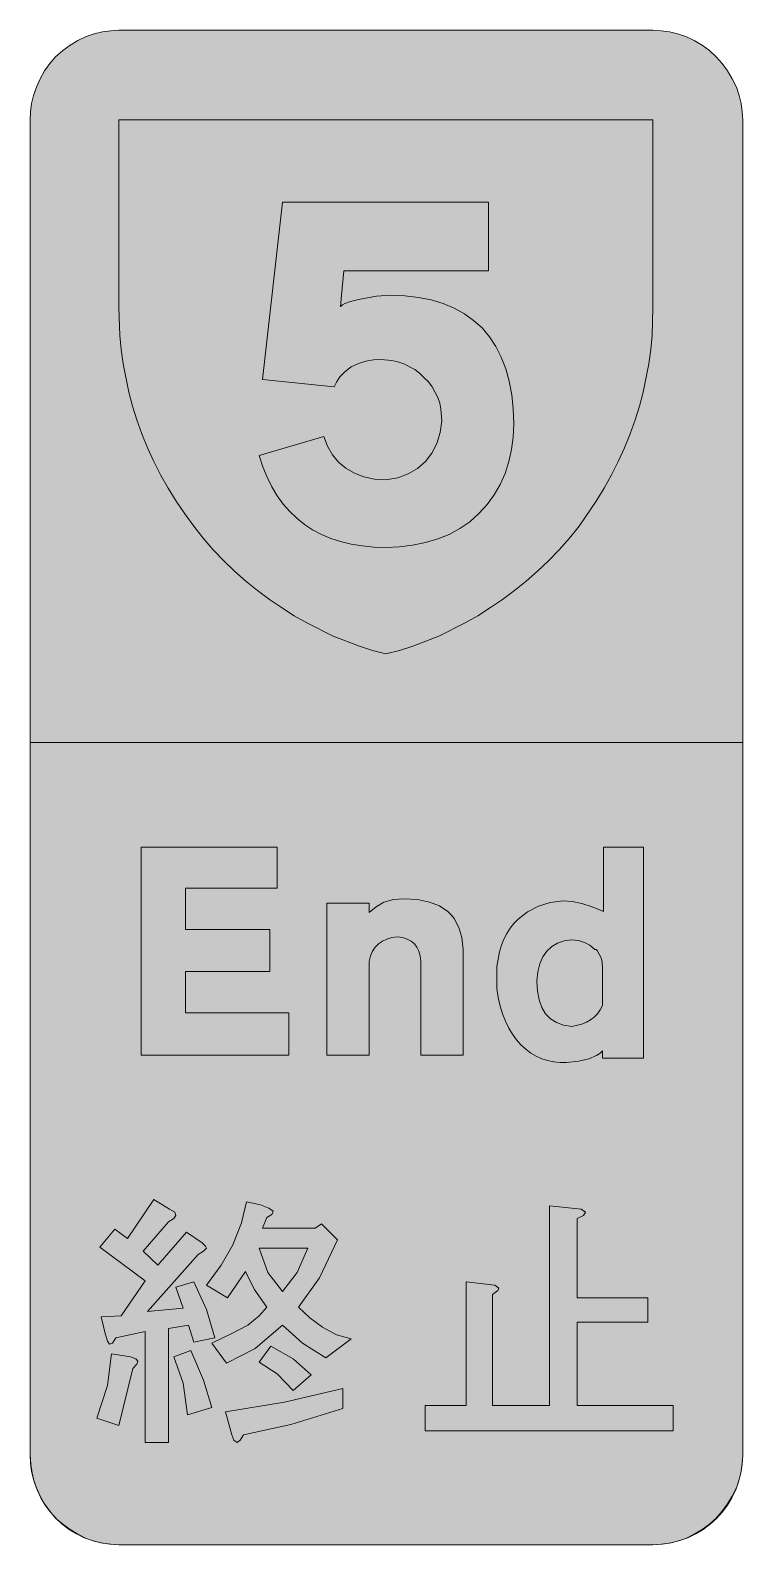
# Model space of a CAD drawing. Header units: metres. Extents: x 224 to 346, y 7 to 265.
import ezdxf

# ---------------------------------------------------------------- set-up
doc = ezdxf.new("R2010")
doc.units = ezdxf.units.M
for name, color, linetype, true_color in [('FILL_BLACK_000000', 7, 'Continuous', 0x000000), ('FILL_LIME_00FF00', 7, 'Continuous', 0x00ff00), ('FILL_WHITE_FFFFFF', 7, 'Continuous', 0xffffff), ('FILL_YELLOW_FFFF00', 7, 'Continuous', 0xffff00), ('STROKE_LIME_00FF00', 7, 'Continuous', 0x00ff00), ('STROKE_WHITE_FFFFFF', 7, 'Continuous', 0xffffff)]:
    doc.layers.add(name, color=color, linetype=linetype, true_color=true_color)

msp = doc.modelspace()

# ---------------------------------------------------------------- hatches: boundary and pattern name
at = {"layer": 'FILL_BLACK_000000', "true_color": 0x000000}
h = msp.add_hatch(color=7, dxfattribs=at)
h.dxf.hatch_style = 1
h.paths.add_polyline_path([(302.52, 224.1), (277.86, 224.1), (277.5, 219.96), (277.32, 217.98), (277.34, 218.07), (277.5, 218.16), (277.63, 218.34), (278.04, 218.52), (279.01, 218.88), (280.38, 219.24), (283.44, 219.78), (285.78, 219.96), (288.27, 219.87), (290.61, 219.59), (292.79, 219.14), (294.82, 218.52), (296.71, 217.73), (298.44, 216.77), (300.01, 215.65), (301.44, 214.38), (302.71, 212.88), (303.8, 211.21), (304.73, 209.39), (305.49, 207.41), (306.08, 205.27), (306.5, 202.99), (306.76, 200.56), (306.84, 198), (306.74, 195.77), (306.46, 193.64), (306, 191.57), (305.4, 189.54), (304.52, 187.69), (303.49, 185.92), (302.29, 184.25), (300.9, 182.7), (299.35, 181.32), (297.66, 180.14), (295.84, 179.16), (293.88, 178.38), (291.79, 177.78), (289.6, 177.32), (287.35, 177.04), (285.06, 176.94), (282.98, 177), (281, 177.19), (279.12, 177.49), (277.33, 177.92), (275.64, 178.47), (274.05, 179.14), (272.55, 179.94), (271.15, 180.86), (269.85, 181.9), (268.65, 183.06), (267.54, 184.34), (266.53, 185.75), (265.62, 187.28), (264.8, 188.93), (264.08, 190.7), (263.46, 192.6), (274.44, 195.84), (275.08, 194.19), (275.92, 192.74), (276.97, 191.49), (278.22, 190.44), (279.67, 189.6), (281.3, 188.98), (283.11, 188.59), (285.06, 188.46), (287.06, 188.82), (288.85, 189.48), (290.44, 190.42), (291.79, 191.61), (292.89, 193.04), (293.74, 194.69), (294.32, 196.53), (294.6, 198.54), (294.44, 200.52), (294.22, 201.53), (293.88, 202.5), (292.91, 204.35), (292.29, 205.18), (291.54, 205.92), (290.8, 206.67), (289.96, 207.29), (288.12, 208.26), (287.07, 208.6), (286.07, 208.82), (284.16, 208.98), (282.92, 208.91), (281.64, 208.69), (280.36, 208.3), (279.12, 207.72), (278.04, 206.88), (277.21, 206.01), (276.61, 205.14), (276.24, 204.3), (264, 205.56), (267.42, 235.8), (302.52, 235.8), (302.52, 224.1)])
h = msp.add_hatch(color=7, dxfattribs=at)
h.dxf.hatch_style = 1
h.paths.add_polyline_path([(250.86, 97.56), (268.5, 97.56), (268.5, 90.36), (243.3, 90.36), (243.3, 125.82), (266.52, 125.82), (266.52, 118.8), (250.86, 118.8), (250.86, 111.78), (265.26, 111.78), (265.26, 104.58), (250.86, 104.58), (250.86, 97.56)])
h = msp.add_hatch(color=7, dxfattribs=at)
h.dxf.hatch_style = 1
h.paths.add_polyline_path([(328.98, 125.82), (328.98, 89.82), (321.96, 89.82), (321.96, 91.08), (321.51, 90.64), (320.98, 90.26), (319.64, 89.69), (317.94, 89.31), (315.84, 89.1), (314.74, 89.09), (313.67, 89.19), (312.63, 89.4), (311.63, 89.73), (310.67, 90.16), (309.76, 90.7), (308.89, 91.34), (308.08, 92.09), (307.32, 92.95), (306.63, 93.9), (306, 94.96), (305.44, 96.11), (304.95, 97.37), (304.54, 98.72), (304.21, 100.16), (303.96, 101.7), (303.96, 105.48), (304.4, 107.96), (304.75, 109.09), (305.17, 110.14), (305.68, 111.11), (306.25, 112), (306.89, 112.82), (307.6, 113.56), (309.21, 114.8), (311.05, 115.73), (313.09, 116.35), (315.3, 116.64), (316.82, 116.54), (318.45, 116.21), (320.21, 115.65), (322.14, 114.84), (322.14, 125.82), (328.98, 125.82)])
h.paths.add_polyline_path([(321.94, 106.22), (321.78, 106.92), (321.06, 108.18), (320.88, 108.34), (320.7, 108.36), (319.85, 109.07), (318.92, 109.58), (317.89, 109.88), (316.74, 109.98), (315.46, 109.81), (314.32, 109.44), (313.33, 108.87), (312.49, 108.09), (311.81, 107.11), (311.3, 105.93), (310.96, 104.55), (310.8, 102.96), (310.89, 101.25), (311.17, 99.75), (311.64, 98.47), (312.28, 97.4), (313.12, 96.55), (314.14, 95.9), (315.35, 95.46), (316.74, 95.22), (318.49, 95.63), (319.26, 95.95), (319.96, 96.35), (320.58, 96.83), (321.12, 97.4), (321.58, 98.06), (321.96, 98.82), (321.96, 105.12), (321.94, 106.22)], flags=16)
h = msp.add_hatch(color=7, dxfattribs=at)
h.dxf.hatch_style = 1
h.paths.add_polyline_path([(291, 105.66), (291, 106.2), (291, 106.38), (290.88, 107.27), (290.66, 108.07), (290.33, 108.75), (289.9, 109.33), (289.35, 109.8), (288.7, 110.15), (287.93, 110.39), (287.04, 110.52), (286.08, 110.39), (285.22, 110.15), (284.46, 109.8), (283.8, 109.33), (283.24, 108.75), (282.79, 108.07), (282.43, 107.27), (282.18, 106.38), (282.18, 90.36), (274.98, 90.36), (274.98, 116.28), (282.18, 116.28), (282.18, 114.66), (283.37, 115.63), (284.7, 116.46), (286.34, 116.87), (288.12, 117), (290.46, 116.87), (292.48, 116.46), (294.19, 115.79), (295.59, 114.84), (296.18, 114.27), (296.69, 113.63), (297.49, 112.14), (297.99, 110.39), (298.2, 108.36), (298.2, 90.36), (291, 90.36), (291, 105.3), (291, 105.37), (291, 105.48), (291, 105.66)])
h = msp.add_hatch(color=7, dxfattribs=at)
h.dxf.hatch_style = 1
h.paths.add_polyline_path([(249.06, 63.54), (249.24, 63), (248.88, 62.46), (247.98, 61.92), (243.66, 56.88), (246.18, 54.54), (251.04, 60.12), (253.74, 58.32), (254.28, 57.78), (254.46, 57.42), (253.92, 56.88), (253.02, 56.34), (244.38, 46.62), (250.5, 47.16), (249.24, 50.76), (252.3, 51.66), (254.46, 46.98), (255.9, 42.12), (252.3, 41.4), (251.4, 44.28), (247.98, 43.74), (247.98, 24.3), (244.02, 24.3), (244.02, 43.2), (238.98, 42.12), (238.44, 41.22), (237.9, 41.04), (237.54, 41.58), (237.18, 42.84), (236.46, 45.72), (239.88, 45.9), (244.02, 51.84), (236.28, 57.6), (238.8, 60.66), (240.96, 59.04), (245.46, 65.7), (248.16, 64.08), (249.06, 63.54)])
h = msp.add_hatch(color=7, dxfattribs=at)
h.dxf.hatch_style = 1
h.paths.add_polyline_path([(265.8, 63.72), (265.62, 63.18), (264.72, 62.64), (264, 60.84), (273, 60.84), (274.08, 61.56), (276.78, 58.86), (273.72, 52.38), (270.12, 47.34), (272.1, 45.54), (274.26, 43.92), (276.6, 42.66), (279.12, 41.94), (274.8, 38.7), (270.84, 41.22), (267.42, 44.28), (262.74, 40.32), (257.88, 37.8), (255.36, 41.22), (258.78, 42.84), (261.48, 44.28), (263.46, 45.9), (264.72, 47.34), (262.56, 50.4), (261.12, 53.46), (258.06, 48.96), (254.46, 51.12), (256.98, 54.54), (258.96, 57.96), (260.4, 61.74), (261.3, 65.34), (263.64, 64.8), (265.08, 64.26), (265.8, 63.72)])
h.paths.add_polyline_path([(267.42, 50.04), (269.94, 53.28), (271.74, 57.42), (263.46, 57.42), (264.9, 53.28), (267.42, 50.04)], flags=16)
h = msp.add_hatch(color=7, dxfattribs=at)
h.dxf.hatch_style = 1
h.paths.add_polyline_path([(318.36, 64.08), (319.08, 63.54), (318.72, 63), (317.64, 62.46), (317.64, 48.96), (329.7, 48.96), (329.7, 44.82), (317.64, 44.82), (317.64, 30.6), (334.02, 30.6), (334.02, 26.28), (291.72, 26.28), (291.72, 30.6), (298.74, 30.6), (298.74, 51.66), (302.16, 51.3), (303.6, 51.12), (304.32, 50.58), (304.14, 50.22), (303.24, 49.5), (303.24, 30.6), (312.96, 30.6), (312.96, 64.62), (316.74, 64.26), (318.36, 64.08)])
h = msp.add_hatch(color=7, dxfattribs=at)
h.dxf.hatch_style = 1
h.paths.add_polyline_path([(242.4, 38.52), (242.76, 38.16), (242.58, 37.62), (241.86, 36.9), (239.52, 27.18), (235.74, 28.44), (237.54, 34.02), (238.26, 39.42), (241.5, 38.88), (242.4, 38.52)])
h = msp.add_hatch(color=7, dxfattribs=at)
h.dxf.hatch_style = 1
h.paths.add_polyline_path([(253.92, 34.92), (255.36, 30.24), (251.22, 28.98), (250.5, 34.38), (248.88, 38.88), (251.76, 39.96), (253.92, 34.92)])
h = msp.add_hatch(color=7, dxfattribs=at)
h.dxf.hatch_style = 1
h.paths.add_polyline_path([(269.22, 38.52), (272.28, 35.82), (269.22, 33.12), (266.52, 36), (263.46, 37.98), (265.44, 40.68), (269.22, 38.52)])
h = msp.add_hatch(color=7, dxfattribs=at)
h.dxf.hatch_style = 1
h.paths.add_polyline_path([(267.78, 31.14), (277.68, 33.48), (277.68, 30.06), (268.86, 27.36), (260.76, 25.56), (260.22, 24.66), (259.68, 24.3), (259.14, 24.66), (258.78, 25.56), (257.7, 29.52), (267.78, 31.14)])
at = {"layer": 'FILL_LIME_00FF00', "true_color": 0x00ff00}
h = msp.add_hatch(color=7, dxfattribs=at)
h.dxf.hatch_style = 1
h.paths.add_polyline_path([(224.4, 249.84), (224.44, 251.22), (224.6, 252.63), (224.93, 254.04), (225.48, 255.42), (226.09, 256.87), (226.83, 258.23), (227.71, 259.5), (228.72, 260.64), (229.94, 261.68), (231.19, 262.62), (232.52, 263.42), (233.94, 264.06), (235.32, 264.53), (236.73, 264.87), (238.14, 265.07), (239.52, 265.14), (330.6, 265.14), (331.98, 265.07), (333.39, 264.87), (334.8, 264.53), (336.18, 264.06), (337.63, 263.42), (338.99, 262.62), (340.26, 261.68), (341.4, 260.64), (342.42, 259.5), (343.31, 258.23), (344.11, 256.87), (344.82, 255.42), (345.29, 254.04), (345.63, 252.63), (345.83, 251.22), (345.9, 249.84), (345.9, 143.64), (224.4, 143.64), (224.4, 249.84)])
at = {"layer": 'FILL_WHITE_FFFFFF', "true_color": 0xffffff}
h = msp.add_hatch(color=7, dxfattribs=at)
h.dxf.hatch_style = 1
h.paths.add_polyline_path([(345.9, 143.64), (345.9, 22.14), (345.83, 20.76), (345.63, 19.35), (345.29, 17.94), (344.82, 16.56), (344.11, 15.14), (343.31, 13.82), (342.42, 12.56), (341.4, 11.34), (340.26, 10.33), (338.99, 9.43), (337.63, 8.63), (336.18, 7.92), (334.8, 7.45), (333.39, 7.11), (331.98, 6.91), (330.6, 6.84), (239.52, 6.84), (238.14, 6.91), (236.73, 7.11), (235.32, 7.45), (233.94, 7.92), (232.52, 8.63), (231.19, 9.43), (229.94, 10.33), (228.72, 11.34), (227.71, 12.56), (226.83, 13.82), (226.09, 15.14), (225.48, 16.56), (224.93, 17.94), (224.6, 19.35), (224.44, 20.76), (224.4, 22.14), (224.4, 143.64), (345.9, 143.64)])
at = {"layer": 'FILL_YELLOW_FFFF00', "true_color": 0xffff00}
h = msp.add_hatch(color=7, dxfattribs=at)
h.dxf.hatch_style = 1
h.paths.add_polyline_path([(282.79, 159.37), (280.56, 160.09), (276.06, 161.82), (271.58, 164.05), (269.4, 165.29), (267.24, 166.68), (265.17, 168.08), (263.13, 169.58), (261.15, 171.18), (259.23, 172.87), (257.38, 174.65), (255.6, 176.53), (253.9, 178.49), (252.3, 180.54), (250.73, 182.66), (249.26, 184.82), (247.9, 187.04), (246.63, 189.29), (245.47, 191.59), (244.4, 193.93), (243.44, 196.31), (242.58, 198.72), (241.83, 201.05), (241.21, 203.42), (240.24, 208.26), (239.9, 210.69), (239.68, 213.1), (239.52, 217.8), (239.52, 249.84), (330.6, 249.84), (330.6, 217.8), (330.44, 213.1), (330.22, 210.69), (329.88, 208.26), (328.91, 203.42), (328.29, 201.05), (327.54, 198.72), (326.68, 196.31), (325.72, 193.93), (324.66, 191.59), (323.51, 189.29), (322.27, 187.04), (320.93, 184.82), (318, 180.54), (316.34, 178.49), (314.6, 176.53), (312.79, 174.65), (310.91, 172.87), (308.98, 171.18), (306.99, 169.58), (304.95, 168.08), (302.88, 166.68), (300.72, 165.29), (298.54, 164.05), (294.06, 161.82), (289.63, 160.09), (287.35, 159.37), (285.06, 158.76), (282.79, 159.37)])

# ---------------------------------------------------------------- linework, layer by layer
at = {"layer": 'FILL_BLACK_000000', "lineweight": 0, "true_color": 0x000000}
for points in [[(302.52, 224.1), (277.86, 224.1), (277.5, 219.96), (277.32, 217.98), (277.34, 218.07), (277.5, 218.16), (277.63, 218.34), (278.04, 218.52), (279.01, 218.88), (280.38, 219.24), (283.44, 219.78), (285.78, 219.96), (288.27, 219.87), (290.61, 219.59), (292.79, 219.14), (294.82, 218.52), (296.71, 217.73), (298.44, 216.77), (300.01, 215.65), (301.44, 214.38), (302.71, 212.88), (303.8, 211.21), (304.73, 209.39), (305.49, 207.41), (306.08, 205.27), (306.5, 202.99), (306.76, 200.56), (306.84, 198), (306.74, 195.77), (306.46, 193.64), (306, 191.57), (305.4, 189.54), (304.52, 187.69), (303.49, 185.92), (302.29, 184.25), (300.9, 182.7), (299.35, 181.32), (297.66, 180.14), (295.84, 179.16), (293.88, 178.38), (291.79, 177.78), (289.6, 177.32), (287.35, 177.04), (285.06, 176.94), (282.98, 177), (281, 177.19), (279.12, 177.49), (277.33, 177.92), (275.64, 178.47), (274.05, 179.14), (272.55, 179.94), (271.15, 180.86), (269.85, 181.9), (268.65, 183.06), (267.54, 184.34), (266.53, 185.75), (265.62, 187.28), (264.8, 188.93), (264.08, 190.7), (263.46, 192.6), (274.44, 195.84), (275.08, 194.19), (275.92, 192.74), (276.97, 191.49), (278.22, 190.44), (279.67, 189.6), (281.3, 188.98), (283.11, 188.59), (285.06, 188.46), (287.06, 188.82), (288.85, 189.48), (290.44, 190.42), (291.79, 191.61), (292.89, 193.04), (293.74, 194.69), (294.32, 196.53), (294.6, 198.54), (294.44, 200.52), (294.22, 201.53), (293.88, 202.5), (292.91, 204.35), (292.29, 205.18), (291.54, 205.92), (290.8, 206.67), (289.96, 207.29), (288.12, 208.26), (287.07, 208.6), (286.07, 208.82), (284.16, 208.98), (282.92, 208.91), (281.64, 208.69), (280.36, 208.3), (279.12, 207.72), (278.04, 206.88), (277.21, 206.01), (276.61, 205.14), (276.24, 204.3), (264, 205.56), (267.42, 235.8), (302.52, 235.8)], [(250.86, 97.56), (268.5, 97.56), (268.5, 90.36), (243.3, 90.36), (243.3, 125.82), (266.52, 125.82), (266.52, 118.8), (250.86, 118.8), (250.86, 111.78), (265.26, 111.78), (265.26, 104.58), (250.86, 104.58)], [(328.98, 125.82), (328.98, 89.82), (321.96, 89.82), (321.96, 91.08), (321.51, 90.64), (320.98, 90.26), (319.64, 89.69), (317.94, 89.31), (315.84, 89.1), (314.74, 89.09), (313.67, 89.19), (312.63, 89.4), (311.63, 89.73), (310.67, 90.16), (309.76, 90.7), (308.89, 91.34), (308.08, 92.09), (307.32, 92.95), (306.63, 93.9), (306, 94.96), (305.44, 96.11), (304.95, 97.37), (304.54, 98.72), (304.21, 100.16), (303.96, 101.7), (303.96, 105.48), (304.4, 107.96), (304.75, 109.09), (305.17, 110.14), (305.68, 111.11), (306.25, 112), (306.89, 112.82), (307.6, 113.56), (309.21, 114.8), (311.05, 115.73), (313.09, 116.35), (315.3, 116.64), (316.82, 116.54), (318.45, 116.21), (320.21, 115.65), (322.14, 114.84), (322.14, 125.82)], [(291, 105.66), (291, 106.2), (291, 106.38), (290.88, 107.27), (290.66, 108.07), (290.33, 108.75), (289.9, 109.33), (289.35, 109.8), (288.7, 110.15), (287.93, 110.39), (287.04, 110.52), (286.08, 110.39), (285.22, 110.15), (284.46, 109.8), (283.8, 109.33), (283.24, 108.75), (282.79, 108.07), (282.43, 107.27), (282.18, 106.38), (282.18, 90.36), (274.98, 90.36), (274.98, 116.28), (282.18, 116.28), (282.18, 114.66), (283.37, 115.63), (284.7, 116.46), (286.34, 116.87), (288.12, 117), (290.46, 116.87), (292.48, 116.46), (294.19, 115.79), (295.59, 114.84), (296.18, 114.27), (296.69, 113.63), (297.49, 112.14), (297.99, 110.39), (298.2, 108.36), (298.2, 90.36), (291, 90.36), (291, 105.3), (291, 105.37), (291, 105.48)], [(321.94, 106.22), (321.78, 106.92), (321.06, 108.18), (320.88, 108.34), (320.7, 108.36), (319.85, 109.07), (318.92, 109.58), (317.89, 109.88), (316.74, 109.98), (315.46, 109.81), (314.32, 109.44), (313.33, 108.87), (312.49, 108.09), (311.81, 107.11), (311.3, 105.93), (310.96, 104.55), (310.8, 102.96), (310.89, 101.25), (311.17, 99.75), (311.64, 98.47), (312.28, 97.4), (313.12, 96.55), (314.14, 95.9), (315.35, 95.46), (316.74, 95.22), (318.49, 95.63), (319.26, 95.95), (319.96, 96.35), (320.58, 96.83), (321.12, 97.4), (321.58, 98.06), (321.96, 98.82), (321.96, 105.12)], [(249.06, 63.54), (249.24, 63), (248.88, 62.46), (247.98, 61.92), (243.66, 56.88), (246.18, 54.54), (251.04, 60.12), (253.74, 58.32), (254.28, 57.78), (254.46, 57.42), (253.92, 56.88), (253.02, 56.34), (244.38, 46.62), (250.5, 47.16), (249.24, 50.76), (252.3, 51.66), (254.46, 46.98), (255.9, 42.12), (252.3, 41.4), (251.4, 44.28), (247.98, 43.74), (247.98, 24.3), (244.02, 24.3), (244.02, 43.2), (238.98, 42.12), (238.44, 41.22), (237.9, 41.04), (237.54, 41.58), (237.18, 42.84), (236.46, 45.72), (239.88, 45.9), (244.02, 51.84), (236.28, 57.6), (238.8, 60.66), (240.96, 59.04), (245.46, 65.7), (248.16, 64.08)], [(265.8, 63.72), (265.62, 63.18), (264.72, 62.64), (264, 60.84), (273, 60.84), (274.08, 61.56), (276.78, 58.86), (273.72, 52.38), (270.12, 47.34), (272.1, 45.54), (274.26, 43.92), (276.6, 42.66), (279.12, 41.94), (274.8, 38.7), (270.84, 41.22), (267.42, 44.28), (262.74, 40.32), (257.88, 37.8), (255.36, 41.22), (258.78, 42.84), (261.48, 44.28), (263.46, 45.9), (264.72, 47.34), (262.56, 50.4), (261.12, 53.46), (258.06, 48.96), (254.46, 51.12), (256.98, 54.54), (258.96, 57.96), (260.4, 61.74), (261.3, 65.34), (263.64, 64.8), (265.08, 64.26)], [(318.36, 64.08), (319.08, 63.54), (318.72, 63), (317.64, 62.46), (317.64, 48.96), (329.7, 48.96), (329.7, 44.82), (317.64, 44.82), (317.64, 30.6), (334.02, 30.6), (334.02, 26.28), (291.72, 26.28), (291.72, 30.6), (298.74, 30.6), (298.74, 51.66), (302.16, 51.3), (303.6, 51.12), (304.32, 50.58), (304.14, 50.22), (303.24, 49.5), (303.24, 30.6), (312.96, 30.6), (312.96, 64.62), (316.74, 64.26)], [(267.42, 50.04), (269.94, 53.28), (271.74, 57.42), (263.46, 57.42), (264.9, 53.28)], [(242.4, 38.52), (242.76, 38.16), (242.58, 37.62), (241.86, 36.9), (239.52, 27.18), (235.74, 28.44), (237.54, 34.02), (238.26, 39.42), (241.5, 38.88)], [(253.92, 34.92), (255.36, 30.24), (251.22, 28.98), (250.5, 34.38), (248.88, 38.88), (251.76, 39.96)], [(269.22, 38.52), (272.28, 35.82), (269.22, 33.12), (266.52, 36), (263.46, 37.98), (265.44, 40.68)], [(267.78, 31.14), (277.68, 33.48), (277.68, 30.06), (268.86, 27.36), (260.76, 25.56), (260.22, 24.66), (259.68, 24.3), (259.14, 24.66), (258.78, 25.56), (257.7, 29.52)]]:
    msp.add_lwpolyline(points, close=True, dxfattribs=at)
at = {"layer": 'FILL_LIME_00FF00', "lineweight": 0, "true_color": 0x00ff00}
msp.add_lwpolyline([(224.4, 249.84), (224.44, 251.22), (224.6, 252.63), (224.93, 254.04), (225.48, 255.42), (226.09, 256.87), (226.83, 258.23), (227.71, 259.5), (228.72, 260.64), (229.94, 261.68), (231.19, 262.62), (232.52, 263.42), (233.94, 264.06), (235.32, 264.53), (236.73, 264.87), (238.14, 265.07), (239.52, 265.14), (330.6, 265.14), (331.98, 265.07), (333.39, 264.87), (334.8, 264.53), (336.18, 264.06), (337.63, 263.42), (338.99, 262.62), (340.26, 261.68), (341.4, 260.64), (342.42, 259.5), (343.31, 258.23), (344.11, 256.87), (344.82, 255.42), (345.29, 254.04), (345.63, 252.63), (345.83, 251.22), (345.9, 249.84), (345.9, 143.64), (224.4, 143.64)], close=True, dxfattribs=at)
at = {"layer": 'FILL_WHITE_FFFFFF', "lineweight": 0, "true_color": 0xffffff}
msp.add_lwpolyline([(345.9, 143.64), (345.9, 22.14), (345.83, 20.76), (345.63, 19.35), (345.29, 17.94), (344.82, 16.56), (344.11, 15.14), (343.31, 13.82), (342.42, 12.56), (341.4, 11.34), (340.26, 10.33), (338.99, 9.43), (337.63, 8.63), (336.18, 7.92), (334.8, 7.45), (333.39, 7.11), (331.98, 6.91), (330.6, 6.84), (239.52, 6.84), (238.14, 6.91), (236.73, 7.11), (235.32, 7.45), (233.94, 7.92), (232.52, 8.63), (231.19, 9.43), (229.94, 10.33), (228.72, 11.34), (227.71, 12.56), (226.83, 13.82), (226.09, 15.14), (225.48, 16.56), (224.93, 17.94), (224.6, 19.35), (224.44, 20.76), (224.4, 22.14), (224.4, 143.64)], close=True, dxfattribs=at)
at = {"layer": 'FILL_YELLOW_FFFF00', "lineweight": 0, "true_color": 0xffff00}
msp.add_lwpolyline([(282.79, 159.37), (280.56, 160.09), (276.06, 161.82), (271.58, 164.05), (269.4, 165.29), (267.24, 166.68), (265.17, 168.08), (263.13, 169.58), (261.15, 171.18), (259.23, 172.87), (257.38, 174.65), (255.6, 176.53), (253.9, 178.49), (252.3, 180.54), (250.73, 182.66), (249.26, 184.82), (247.9, 187.04), (246.63, 189.29), (245.47, 191.59), (244.4, 193.93), (243.44, 196.31), (242.58, 198.72), (241.83, 201.05), (241.21, 203.42), (240.24, 208.26), (239.9, 210.69), (239.68, 213.1), (239.52, 217.8), (239.52, 249.84), (330.6, 249.84), (330.6, 217.8), (330.44, 213.1), (330.22, 210.69), (329.88, 208.26), (328.91, 203.42), (328.29, 201.05), (327.54, 198.72), (326.68, 196.31), (325.72, 193.93), (324.66, 191.59), (323.51, 189.29), (322.27, 187.04), (320.93, 184.82), (318, 180.54), (316.34, 178.49), (314.6, 176.53), (312.79, 174.65), (310.91, 172.87), (308.98, 171.18), (306.99, 169.58), (304.95, 168.08), (302.88, 166.68), (300.72, 165.29), (298.54, 164.05), (294.06, 161.82), (289.63, 160.09), (287.35, 159.37), (285.06, 158.76)], close=True, dxfattribs=at)
at = {"layer": 'STROKE_LIME_00FF00', "lineweight": 0, "true_color": 0x00ff00}
for points in [[(224.4, 143.64), (224.4, 22.14)], [(345.9, 22.14), (345.9, 143.64)], [(224.4, 22.14), (224.48, 20.57), (224.7, 19.05), (225.07, 17.59), (225.57, 16.18), (226.2, 14.84), (226.95, 13.58), (227.82, 12.4), (228.79, 11.32), (229.86, 10.33), (231.02, 9.45), (232.26, 8.68), (233.59, 8.04), (234.98, 7.53), (236.44, 7.15), (237.96, 6.92), (239.52, 6.84)], [(330.6, 6.84), (332.17, 6.92), (333.69, 7.15), (335.15, 7.53), (336.56, 8.04), (337.9, 8.68), (339.16, 9.45), (340.34, 10.33), (341.42, 11.32), (342.41, 12.4), (343.29, 13.58), (344.06, 14.84), (344.7, 16.18), (345.21, 17.59), (345.59, 19.05), (345.82, 20.57), (345.9, 22.14)], [(239.52, 6.84), (330.6, 6.84)]]:
    msp.add_lwpolyline(points, dxfattribs=at)
at = {"layer": 'STROKE_WHITE_FFFFFF', "lineweight": 0, "true_color": 0xffffff}
msp.add_lwpolyline([(224.4, 143.64), (345.9, 143.64)], dxfattribs=at)

doc.saveas('drawing.dxf')
